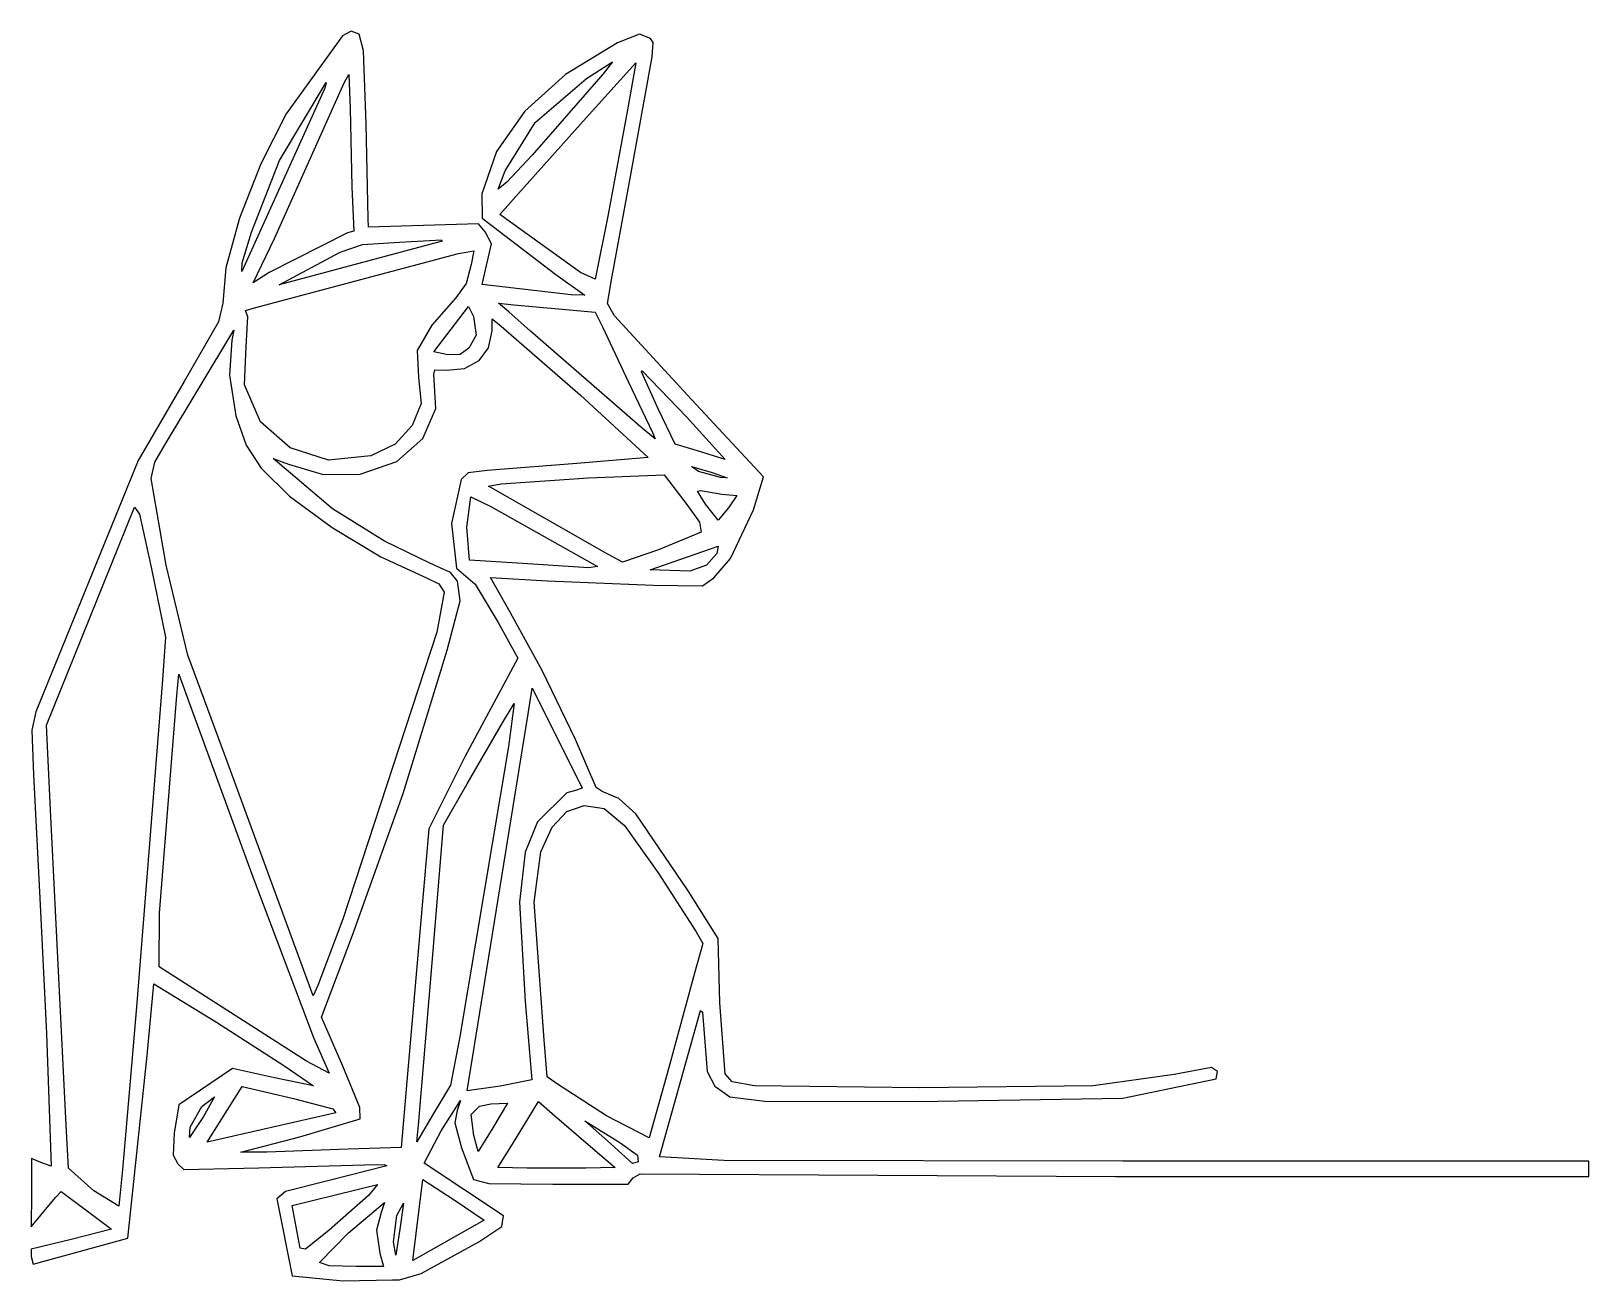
# Model space of a CAD drawing. Extents: x 0 to 40, y 5.1 to 37.2.
import ezdxf

# ---------------------------------------------------------------- set-up
doc = ezdxf.new("R2010")
doc.units = 0

msp = doc.modelspace()

# ---------------------------------------------------------------- linework, layer by layer
at = {"layer": 'Layer 1'}
for p, q in [((8.218021, 37.21559), (7.993233, 37.096584)), ((8.422975, 37.136253), (8.218021, 37.21559)), ((7.99319, 37.0966), (6.5519, 35.09334)), ((7.993233, 37.096584), (7.99319, 37.0966)), ((8.534542, 36.712295), (8.422975, 37.136253)), ((15.054219, 36.91808), (13.725121, 36.10622)), ((15.621147, 37.142042), (15.054219, 36.91808)), ((15.900479, 37.023863), (15.621147, 37.142042)), ((15.972171, 36.922415), (15.900479, 37.023863)), ((15.948411, 36.559406), (15.972171, 36.922415)), ((8.601483, 34.835483), (8.534542, 36.712295)), ((14.247588, 34.987566), (15.523588, 36.402406)), ((14.260808, 35.999111), (14.92856, 36.428853)), ((14.92856, 36.428853), (14.690549, 36.118117)), ((15.523588, 36.402406), (15.312023, 35.199126)), ((15.371566, 33.387583), (15.948411, 36.559406)), ((8.039469, 35.886705), (8.158474, 36.09827)), ((8.158474, 36.09827), (8.191531, 35.225564)), ((13.725121, 36.10622), (12.677419, 35.163578)), ((14.69055, 36.118111), (12.86332, 34.027252)), ((14.690549, 36.118117), (14.69055, 36.118111)), ((7.543615, 35.754484), (5.408125, 31.040544)), ((6.247779, 31.886805), (8.039469, 35.886705)), ((6.380002, 33.896674), (7.576672, 35.899934)), ((7.576672, 35.899934), (7.543615, 35.754483)), ((7.543615, 35.754483), (7.543615, 35.754484)), ((12.945959, 34.869384), (14.260808, 35.999111)), ((8.191531, 35.225564), (8.191533, 35.225571)), ((8.191533, 35.225571), (8.237813, 33.215701)), ((6.5519, 35.09334), (5.895098, 33.812485)), ((8.654374, 32.402483), (8.601483, 34.835483)), ((12.677419, 35.163578), (11.947064, 34.127962)), ((12.171598, 33.625611), (12.945959, 34.869384)), ((12.515398, 33.050426), (14.247588, 34.987566)), ((15.312023, 35.199125), (14.809556, 32.462005)), ((15.312023, 35.199126), (15.312023, 35.199125)), ((11.947064, 34.127962), (11.570009, 33.03718)), ((12.86332, 34.027252), (12.214678, 33.336361)), ((5.895098, 33.812485), (5.348624, 32.413243)), ((5.658532, 32.05209), (6.380002, 33.896674)), ((11.99309, 33.156201), (12.171598, 33.625611)), ((8.237813, 33.215701), (8.284093, 32.078541)), ((12.214678, 33.336361), (11.99309, 33.156201)), ((14.902156, 30.828963), (15.371566, 33.387583)), ((11.570009, 33.03718), (11.583232, 32.415707)), ((12.032765, 32.50829), (12.515398, 33.050426)), ((5.348624, 32.413243), (4.995534, 31.139201)), ((8.660985, 32.177695), (8.654374, 32.402483)), ((11.583232, 32.415707), (13.474092, 30.967807)), ((14.102135, 31.01411), (12.032765, 32.50829)), ((14.809556, 32.462005), (14.478985, 30.848825)), ((5.415873, 31.269257), (5.658532, 32.05209)), ((8.125419, 32.032261), (6.108939, 31.020711)), ((8.284093, 32.078541), (8.125419, 32.032261)), ((10.075825, 32.223975), (8.660985, 32.177695)), ((11.484055, 32.270255), (10.075825, 32.223975)), ((11.662563, 32.065301), (11.484055, 32.270255)), ((11.82289, 31.756217), (11.662563, 32.065301)), ((5.699032, 30.756255), (6.247779, 31.886805)), ((10.551805, 31.820694), (6.366785, 30.703364)), ((7.933685, 31.543013), (8.505572, 31.738876)), ((8.505572, 31.738876), (9.454305, 31.800858)), ((9.454305, 31.800858), (10.538575, 31.853749)), ((10.538575, 31.853749), (10.551798, 31.820692)), ((10.551798, 31.820692), (10.551805, 31.820694)), ((11.695621, 31.199206), (11.82289, 31.756217)), ((5.408125, 31.040544), (5.415873, 31.269257)), ((5.738695, 30.108341), (10.974935, 31.503351)), ((6.366785, 30.703364), (7.933685, 31.543013)), ((10.974935, 31.503351), (11.367487, 31.572771)), ((11.298894, 31.225667), (11.173277, 30.736423)), ((11.367487, 31.572771), (11.298894, 31.225672)), ((11.298894, 31.225672), (11.298894, 31.225667)), ((4.995534, 31.139201), (4.91888, 30.23395)), ((6.108939, 31.020711), (5.699032, 30.756255)), ((11.583227, 30.709962), (11.695621, 31.199206)), ((13.474092, 30.967807), (14.21457, 30.438894)), ((14.478985, 30.848825), (14.102135, 31.01411)), ((14.796373, 30.220713), (14.902156, 30.828963)), ((11.173277, 30.736423), (10.902209, 30.366184)), ((13.870777, 30.445506), (11.583227, 30.709962)), ((14.21457, 30.438894), (13.870777, 30.445506)), ((4.91888, 30.23395), (4.81475, 29.751317)), ((5.508122, 30.044706), (5.738695, 30.108341)), ((5.560187, 29.876942), (5.508122, 30.044706)), ((10.902209, 30.366184), (10.289827, 29.664546)), ((10.340237, 28.977783), (11.232777, 30.148003)), ((11.232777, 30.148003), (11.358394, 29.890158)), ((12.264162, 30.009168), (11.999706, 30.227345)), ((11.999706, 30.227345), (12.396391, 30.187676)), ((12.826132, 29.513312), (12.264162, 30.009168)), ((12.396391, 30.187676), (13.639341, 30.075282)), ((13.639341, 30.075282), (13.639334, 30.075277)), ((13.639334, 30.075277), (14.485594, 29.99594)), ((14.981492, 29.903365), (14.796373, 30.220713)), ((4.81475, 29.751317), (3.927168, 28.21747)), ((5.520519, 29.11663), (5.560187, 29.876942)), ((10.289827, 29.664546), (9.910497, 29.017454)), ((11.358394, 29.890158), (11.427814, 29.411657)), ((11.358394, 29.890158), (11.358394, 29.890158)), ((11.834417, 29.519935), (11.834417, 29.830671)), ((11.834417, 29.830671), (12.065816, 29.63894)), ((12.065816, 29.63894), (14.102126, 27.86708)), ((14.485594, 29.99594), (14.670713, 29.625701)), ((14.670713, 29.625701), (15.338465, 28.197641)), ((16.958302, 27.754655), (14.981492, 29.903365)), ((3.451155, 26.617502), (5.203175, 29.533132)), ((5.156894, 29.281908), (5.092433, 28.381931)), ((5.156895, 29.281898), (5.156894, 29.281908)), ((5.203175, 29.533132), (5.156895, 29.281898)), ((11.427814, 29.411657), (11.239389, 29.076955)), ((11.746403, 29.08389), (11.834417, 29.519935)), ((15.702092, 27.007592), (12.826132, 29.513312)), ((5.48085, 28.13153), (5.520519, 29.11663)), ((9.910497, 29.017454), (9.943554, 28.323256)), ((10.703865, 28.905058), (10.340237, 28.977783)), ((11.016254, 28.91167), (10.703865, 28.905058)), ((11.239389, 29.076955), (11.016254, 28.91167)), ((11.502193, 28.753834), (11.746403, 29.08389)), ((10.340238, 28.402602), (10.363378, 28.517476)), ((10.388794, 27.522044), (10.340238, 28.402602)), ((10.363378, 28.517476), (10.664197, 28.508385)), ((10.664197, 28.508385), (11.131541, 28.553942)), ((11.131541, 28.553942), (11.502193, 28.753834)), ((15.668997, 28.468709), (15.688831, 28.488543)), ((16.098739, 27.516666), (15.668997, 28.468709)), ((15.688831, 28.488543), (16.825991, 27.311713)), ((3.927168, 28.21747), (2.750338, 26.18777)), ((5.092433, 28.381931), (5.256065, 27.338158)), ((5.892206, 27.179796), (5.48085, 28.13153)), ((9.943554, 28.323256), (10.012974, 27.655504)), ((15.338465, 28.197641), (15.953326, 26.908421)), ((10.012974, 27.655504), (9.78488, 27.086926)), ((14.102126, 27.86708), (14.102134, 27.867068)), ((14.102134, 27.867068), (15.840934, 26.267108)), ((18.802882, 25.771235), (16.958302, 27.754655)), ((5.256065, 27.338158), (5.520521, 26.582803)), ((10.054298, 26.753054), (10.388794, 27.522044)), ((16.535092, 26.610903), (16.098739, 27.516666)), ((16.825991, 27.311713), (16.825994, 27.311708)), ((16.825994, 27.311708), (17.817706, 26.214218)), ((6.649419, 26.51256), (5.892206, 27.179796)), ((9.78488, 27.086926), (9.346874, 26.607598)), ((16.023572, 26.749747), (15.702092, 27.007592)), ((15.953326, 26.908421), (16.023572, 26.749747)), ((3.172546, 26.143031), (3.451155, 26.617502)), ((5.520521, 26.582803), (5.903983, 25.996038)), ((7.632245, 26.198621), (6.649419, 26.51256)), ((9.346874, 26.607598), (8.72044, 26.30678)), ((9.390057, 26.16753), (10.054298, 26.753054)), ((17.110285, 26.439006), (16.535092, 26.610903)), ((17.817706, 26.214218), (17.110285, 26.439006)), ((2.750338, 26.18777), (0.118998, 19.73503)), ((3.081742, 25.727443), (3.172546, 26.143031)), ((7.735345, 24.951448), (6.214725, 26.240668)), ((6.214725, 26.240668), (6.604798, 26.095217)), ((6.604798, 26.095217), (7.502298, 25.829934)), ((8.72044, 26.30678), (7.632245, 26.198621)), ((8.449378, 25.837372), (9.390057, 26.16753)), ((14.016184, 26.115046), (11.708804, 25.936538)), ((15.840934, 26.267108), (14.016184, 26.115046)), ((17.13673, 25.910094), (16.954916, 26.033231)), ((16.954916, 26.033231), (17.487135, 25.883648)), ((3.470989, 23.503532), (3.081742, 25.727443)), ((5.903983, 25.996038), (6.63599, 25.277873)), ((7.502298, 25.829934), (8.449378, 25.837372)), ((11.041052, 25.698527), (10.798083, 24.5688)), ((11.221213, 25.872076), (11.041052, 25.698527)), ((11.708804, 25.936538), (11.221213, 25.872076)), ((12.072394, 25.592744), (14.313664, 25.744806)), ((14.313664, 25.744806), (16.257414, 25.824143)), ((16.257414, 25.824143), (16.839218, 25.063831)), ((17.6987, 25.75142), (17.13673, 25.910094)), ((17.487135, 25.883648), (17.875555, 25.748114)), ((17.487135, 25.883648), (17.487135, 25.883648)), ((17.875555, 25.748114), (17.6987, 25.75142)), ((18.551648, 24.924975), (18.802882, 25.771235)), ((6.63599, 25.277873), (7.73369, 24.470455)), ((11.191423, 24.474589), (11.292247, 25.255563)), ((11.292247, 25.255563), (11.801326, 25.004329)), ((11.741824, 25.52663), (12.072394, 25.592744)), ((14.716954, 23.83411), (11.741824, 25.52663)), ((17.10698, 25.40184), (17.196234, 25.420848)), ((17.315239, 25.070443), (17.10698, 25.40184)), ((17.196234, 25.420848), (17.73837, 25.328288)), ((17.738369, 25.328289), (18.121831, 25.28862)), ((17.73837, 25.328288), (17.738369, 25.328289)), ((18.121831, 25.28862), (17.903654, 24.977884)), ((1.487513, 22.108525), (2.657733, 24.991095)), ((2.657733, 24.991095), (2.780871, 24.815066)), ((2.780871, 24.815066), (3.087475, 23.404355)), ((9.076631, 24.115103), (7.735345, 24.951448)), ((11.801319, 25.00433), (14.545059, 23.47048)), ((11.801326, 25.004329), (11.801319, 25.00433)), ((16.839217, 25.063833), (17.159664, 24.602997)), ((16.839218, 25.063831), (16.839217, 25.063833)), ((17.639198, 24.660536), (17.315239, 25.070443)), ((17.903654, 24.977884), (17.639198, 24.660536)), ((17.957446, 23.674596), (18.551648, 24.924975)), ((7.73369, 24.470455), (8.97767, 23.72006)), ((10.798083, 24.5688), (10.922047, 23.424197)), ((11.25919, 23.629153), (11.191423, 24.474589)), ((17.159664, 24.602997), (17.20615, 24.352279)), ((10.234455, 23.556438), (9.076631, 24.115103)), ((17.20615, 24.352279), (16.10535, 23.893613)), ((8.97767, 23.72006), (10.148513, 23.172968)), ((12.62775, 23.543205), (11.25919, 23.629153)), ((15.186364, 23.576265), (14.716954, 23.83411)), ((16.10535, 23.893613), (15.186364, 23.576265)), ((15.893811, 23.384531), (17.639221, 23.992781)), ((17.606169, 23.80105), (17.338407, 23.506016)), ((17.526878, 23.172955), (17.957446, 23.674596)), ((17.639221, 23.992781), (17.606164, 23.80105)), ((17.606164, 23.80105), (17.606169, 23.80105)), ((3.087475, 23.404355), (3.451103, 21.652335)), ((4.026347, 21.189542), (3.470989, 23.503532)), ((10.769979, 23.312642), (10.234455, 23.556438)), ((10.948487, 23.093639), (10.769979, 23.312642)), ((10.922047, 23.424197), (11.160058, 23.219243)), ((11.160058, 23.219243), (11.398069, 23.014289)), ((14.31366, 23.430811), (12.62775, 23.543205)), ((14.545059, 23.47048), (14.31366, 23.430811)), ((16.911971, 23.344863), (15.893811, 23.384531)), ((17.338407, 23.506016), (16.911971, 23.344863)), ((10.148513, 23.172968), (10.467823, 23.019149)), ((10.605527, 22.805208), (10.412969, 21.777958)), ((10.467823, 23.019149), (10.605527, 22.805208)), ((11.012122, 22.588693), (10.948487, 23.093639)), ((11.398069, 23.014289), (11.993096, 22.029189)), ((12.310477, 22.273803), (11.794787, 23.186178)), ((11.794787, 23.186178), (13.262517, 23.10023)), ((13.262517, 23.10023), (15.973197, 22.987836)), ((15.973197, 22.987836), (17.242587, 22.974613)), ((17.242587, 22.974613), (17.526878, 23.172955)), ((10.684031, 21.315169), (11.012122, 22.588693)), ((0.390023, 19.391235), (1.487513, 22.108525)), ((11.993096, 22.029189), (12.495563, 21.110203)), ((13.12368, 20.792843), (12.310477, 22.273803)), ((3.451103, 21.652335), (3.371766, 20.561455)), ((10.412969, 21.777958), (7.999809, 14.412848)), ((9.554306, 17.63592), (10.684031, 21.315169)), ((4.965167, 18.644152), (4.026347, 21.189542)), ((12.495563, 21.110203), (11.133613, 18.578033)), ((3.371769, 20.56146), (2.710628, 12.26414)), ((3.371766, 20.561455), (3.371769, 20.56146)), ((3.742047, 20.15816), (3.788327, 20.706907)), ((3.788327, 20.706907), (4.112286, 19.827589)), ((13.976552, 19.020983), (13.12368, 20.792843)), ((3.298256, 14.569034), (3.742047, 20.15816)), ((12.766622, 19.682138), (12.865793, 20.343279)), ((12.865793, 20.343279), (13.513711, 19.054059)), ((0.118998, 19.73503), (0.017347, 19.267272)), ((4.112286, 19.827589), (5.665966, 15.569839)), ((11.563342, 12.277358), (12.766622, 19.682138)), ((12.105475, 19.450737), (12.402988, 19.946593)), ((12.402988, 19.946593), (12.257537, 18.842483)), ((0.017347, 19.267272), (0.059495, 18.11523)), ((0.495806, 17.216085), (0.390023, 19.391235)), ((11.199712, 17.883837), (12.105475, 19.450737)), ((12.257539, 18.842485), (11.001369, 11.345145)), ((12.257537, 18.842483), (12.257539, 18.842485)), ((13.513711, 19.054059), (13.513709, 19.05405)), ((13.513709, 19.05405), (14.148404, 17.77805)), ((14.512076, 17.791263), (13.976552, 19.020983)), ((7.239497, 12.442652), (4.965167, 18.644152)), ((11.133613, 18.578033), (10.214627, 16.726843)), ((0.059495, 18.11523), (0.231392, 14.77647)), ((8.251031, 13.996339), (9.554306, 17.63592)), ((10.591462, 16.826007), (11.199712, 17.883837)), ((13.75833, 17.652433), (13.004629, 16.911955)), ((13.976507, 17.718547), (13.75833, 17.652433)), ((14.148404, 17.77805), (13.976507, 17.718547)), ((14.664138, 17.68548), (14.512076, 17.791263)), ((15.093775, 17.50718), (14.664138, 17.68548)), ((0.727205, 12.561655), (0.495806, 17.216085)), ((13.754195, 17.173109), (14.200569, 17.334057)), ((14.200569, 17.334057), (14.716983, 17.255757)), ((14.716983, 17.255757), (14.716979, 17.255745)), ((14.716979, 17.255745), (15.236801, 16.818565)), ((15.527752, 17.111943), (15.093775, 17.50718)), ((10.287337, 13.189727), (10.591462, 16.826007)), ((13.004629, 16.911955), (12.687281, 16.131809)), ((13.38096, 16.774153), (13.754195, 17.173109)), ((15.236801, 16.818565), (16.098759, 15.602895)), ((16.872348, 15.14009), (15.527752, 17.111943)), ((10.214627, 16.726843), (9.646046, 10.241053)), ((13.083963, 16.138427), (13.38096, 16.774153)), ((12.687281, 16.131809), (12.538525, 14.844235)), ((12.916198, 14.850854), (13.083963, 16.138427)), ((16.098759, 15.602895), (17.077248, 14.082275)), ((5.665966, 15.569839), (5.665969, 15.56984)), ((5.665969, 15.56984), (7.252709, 11.37159)), ((12.538525, 14.844235), (12.687281, 12.297189)), ((13.169911, 11.312097), (12.916198, 14.850854)), ((17.639272, 13.91698), (16.872348, 15.14009)), ((0.231392, 14.77647), (0.396677, 11.47077)), ((3.28586, 13.18973), (3.298256, 14.569034)), ((7.999809, 14.412848), (7.358502, 12.707108)), ((17.077248, 14.082275), (17.249145, 13.784762)), ((7.457662, 11.893909), (8.251031, 13.996339)), ((17.249145, 13.784762), (17.030968, 13.02445)), ((17.685552, 12.26413), (17.639272, 13.91698)), ((7.06759, 10.76334), (3.28586, 13.18973)), ((9.943544, 9.123707), (10.287337, 13.189727)), ((17.030968, 13.02445), (16.363216, 10.57162)), ((0.899102, 9.123725), (0.727205, 12.561655)), ((2.98174, 10.908795), (3.147025, 12.753375)), ((3.147025, 12.753375), (4.760205, 11.768275)), ((7.358502, 12.707108), (7.239497, 12.442652)), ((2.710628, 12.26414), (2.545343, 10.24766)), ((11.199714, 10.003028), (11.563342, 12.277358)), ((12.687281, 12.297189), (12.839343, 10.479049)), ((16.131868, 8.310508), (17.189698, 12.065788)), ((17.189698, 12.065788), (17.235978, 12.02364)), ((17.235978, 12.02364), (17.282258, 11.470761)), ((17.81778, 10.43938), (17.685552, 12.26413)), ((4.760205, 11.768275), (6.492395, 10.650945)), ((7.999798, 10.637739), (7.457662, 11.893909)), ((0.396677, 11.47077), (0.515682, 8.06589)), ((7.252709, 11.37159), (7.649394, 10.459215)), ((11.001369, 11.345145), (10.76997, 10.148475)), ((13.249248, 10.360054), (13.169911, 11.312097)), ((17.282258, 11.470761), (17.361595, 10.498884)), ((2.479273, 6.221305), (2.98174, 10.908795)), ((5.170113, 10.57822), (3.788333, 9.646011)), ((6.247773, 10.340209), (5.170113, 10.57822)), ((6.492395, 10.650945), (7.246096, 10.128644)), ((7.649394, 10.459215), (7.06759, 10.76334)), ((8.440283, 9.575781), (7.999798, 10.637739)), ((12.839343, 10.479049), (12.859177, 10.287318)), ((16.363216, 10.57162), (15.86736, 8.79315)), ((17.361595, 10.498884), (17.558284, 10.124513)), ((17.998043, 10.232981), (17.81778, 10.43938)), ((29.35469, 10.426157), (27.269616, 10.130297)), ((30.313344, 10.604665), (29.35469, 10.426157)), ((30.4621, 10.495578), (30.313344, 10.604665)), ((30.432349, 10.307152), (30.4621, 10.495578)), ((2.545343, 10.24766), (2.347001, 7.98656)), ((4.522189, 8.680745), (5.414729, 10.115425)), ((5.414729, 10.115425), (6.737009, 9.804689)), ((7.246096, 10.128644), (6.247773, 10.340209)), ((9.646046, 10.241053), (9.500595, 8.548533)), ((10.76997, 10.148475), (10.333617, 9.42122)), ((12.045974, 10.122033), (11.199714, 10.003028)), ((12.859177, 10.287318), (12.045974, 10.122033)), ((13.49387, 10.188157), (13.249248, 10.360054)), ((14.77648, 9.361731), (13.49387, 10.188157)), ((17.558284, 10.124513), (17.943399, 9.844354)), ((18.570652, 10.126991), (17.998043, 10.232981)), ((22.80939, 10.082364), (18.570652, 10.126991)), ((27.269616, 10.130297), (22.80939, 10.082364)), ((28.032409, 9.817908), (30.432349, 10.307152)), ((3.788333, 9.646011), (3.669328, 8.918756)), ((4.383351, 9.599731), (4.70731, 9.850965)), ((4.70731, 9.850965), (4.423019, 9.341886)), ((6.737009, 9.804689), (6.737009, 9.804685)), ((6.737009, 9.804685), (7.746077, 9.543534)), ((10.525355, 8.971649), (11.027822, 9.758407)), ((11.027822, 9.758407), (10.941874, 9.493951)), ((11.302197, 9.39395), (11.517067, 9.612953)), ((11.517067, 9.612953), (11.801358, 9.672455)), ((11.801358, 9.672455), (12.2311, 9.685678)), ((12.231099, 9.685679), (11.854249, 9.050984)), ((12.2311, 9.685678), (12.231099, 9.685679)), ((12.879013, 9.487333), (13.024464, 9.731955)), ((13.024464, 9.731955), (13.374869, 9.421219)), ((17.943399, 9.844354), (18.838418, 9.740224)), ((18.838418, 9.740224), (22.743279, 9.725349)), ((22.743279, 9.725349), (28.032409, 9.817908)), ((4.423019, 9.341886), (4.066003, 8.806362)), ((4.079226, 9.070818), (4.383351, 9.599731)), ((4.423019, 9.341886), (4.423019, 9.341886)), ((7.827889, 9.441057), (4.522189, 8.680745)), ((6.902304, 8.8196), (8.449374, 9.282399)), ((7.746077, 9.543534), (7.827889, 9.441057)), ((8.449374, 9.282399), (8.440283, 9.575781)), ((10.333617, 9.42122), (9.903875, 8.693965)), ((10.941874, 9.493951), (10.883198, 9.184041)), ((11.365005, 8.852641), (11.302197, 9.39395)), ((12.356712, 8.634461), (12.879013, 9.487333)), ((13.374869, 9.421219), (14.359969, 8.574959)), ((14.796322, 8.720409), (14.214518, 9.236099)), ((14.214518, 9.236099), (15.120281, 8.674129)), ((15.86736, 8.79315), (14.77648, 9.361731)), ((0.958605, 8.013005), (0.899102, 9.123725)), ((3.669328, 8.918756), (3.649494, 8.349349)), ((4.066003, 8.806362), (4.079226, 9.070818)), ((5.388294, 8.429527), (6.902304, 8.8196)), ((9.903875, 8.693965), (9.943544, 9.123707)), ((10.095613, 8.145223), (10.525355, 8.971649)), ((10.883198, 9.184041), (11.047657, 8.541908)), ((11.477399, 8.442734), (11.365005, 8.852641)), ((11.854249, 9.050984), (11.477399, 8.442734)), ((6.049435, 8.429527), (5.388294, 8.429527)), ((8.138645, 8.502253), (6.049435, 8.429527)), ((9.500595, 8.548533), (8.138645, 8.502253)), ((11.047657, 8.541908), (11.358393, 7.722093)), ((11.979862, 8.032823), (12.356712, 8.634461)), ((14.359969, 8.574959), (14.994664, 8.032823)), ((14.359969, 8.574959), (14.359969, 8.574959)), ((15.44424, 8.138605), (14.796322, 8.720409)), ((15.120281, 8.67413), (15.565725, 8.351824)), ((15.120281, 8.674129), (15.120281, 8.67413)), ((0.244614, 8.165061), (0.006603, 8.264232)), ((0.006603, 8.264232), (0.006603, 7.384914)), ((0.515682, 8.06589), (0.244614, 8.165061)), ((1.606523, 7.431201), (0.958605, 8.013005)), ((3.649494, 8.349349), (3.768499, 8.131998)), ((3.768499, 8.131998), (3.920561, 7.979936)), ((3.920561, 7.979936), (5.844481, 8.026216)), ((5.844481, 8.026216), (8.561771, 8.098942)), ((9.132006, 8.079108), (7.649396, 7.702257)), ((8.561771, 8.098942), (9.060726, 8.115057)), ((9.060726, 8.115057), (9.132006, 8.079108)), ((12.125313, 6.789883), (10.095613, 8.145223)), ((12.733563, 8.012988), (11.979862, 8.032823)), ((14.240963, 8.012988), (12.733563, 8.012988)), ((14.994664, 8.032823), (14.240963, 8.012988)), ((15.589691, 8.178274), (15.44424, 8.138605)), ((15.565725, 8.351824), (15.589691, 8.178274)), ((17.790468, 8.214642), (16.131868, 8.310508)), ((28.032368, 8.198114), (17.790468, 8.214642)), ((39.999068, 8.198114), (28.032368, 8.198114)), ((39.999068, 7.999772), (39.999068, 8.198114)), ((2.347001, 7.98656), (2.24783, 7.041128)), ((7.649396, 7.702257), (6.529589, 7.41466)), ((9.804706, 5.646107), (10.05594, 7.722087)), ((10.05594, 7.722087), (10.862532, 7.206397)), ((11.358393, 7.722093), (11.751771, 7.622921)), ((11.751771, 7.622921), (13.394703, 7.603088)), ((13.394703, 7.603088), (15.331843, 7.603088)), ((15.331843, 7.603088), (15.45746, 7.768373)), ((15.45746, 7.768373), (15.635968, 7.867544)), ((15.635968, 7.867544), (27.840668, 7.80143)), ((27.840668, 7.80143), (39.999068, 7.80143)), ((39.999068, 7.80143), (39.999068, 7.999772)), ((0.006603, 7.384914), (-0.000008, 6.512208)), ((0.251226, 6.809721), (0.628076, 7.259297)), ((0.628076, 7.259297), (0.766916, 7.417971)), ((0.766916, 7.417971), (1.414834, 6.935338)), ((2.24783, 7.041128), (1.606523, 7.431201)), ((6.529589, 7.41466), (6.307276, 7.226235)), ((6.307276, 7.226235), (6.703961, 5.249425)), ((6.703949, 7.054335), (8.892329, 7.596471)), ((8.660931, 7.318794), (7.649381, 6.426254)), ((8.892329, 7.596471), (8.66093, 7.318792)), ((8.66093, 7.318792), (8.660931, 7.318794)), ((10.862531, 7.2064), (11.636066, 6.677487)), ((10.862532, 7.206397), (10.862531, 7.2064)), ((-0.000008, 6.512208), (0.251226, 6.809721)), ((1.414834, 6.935338), (2.062752, 6.446094)), ((6.908903, 5.963455), (6.703949, 7.054335)), ((8.145242, 6.360141), (9.077451, 7.133676)), ((8.991502, 6.87583), (8.867538, 6.421295)), ((8.991503, 6.875831), (8.991502, 6.87583)), ((9.077451, 7.133676), (8.991503, 6.875831)), ((9.302238, 6.12874), (9.388187, 6.803104)), ((9.388187, 6.803104), (9.560084, 7.120452)), ((9.560084, 7.120452), (9.467524, 6.446088)), ((2.062752, 6.446094), (1.031372, 6.188249)), ((7.649381, 6.426254), (7.048569, 5.93453)), ((8.867538, 6.421295), (8.951834, 5.83784)), ((9.467524, 6.446088), (9.361741, 5.784947)), ((9.467524, 6.446088), (9.467524, 6.446088)), ((11.636066, 6.677487), (9.804706, 5.646107)), ((11.497229, 6.122131), (12.083992, 6.522947)), ((12.083992, 6.522947), (12.125313, 6.789883)), ((1.031372, 6.188249), (-0.000008, 5.937015)), ((0.052883, 5.553553), (2.479273, 6.221305)), ((7.406416, 5.59735), (8.145242, 6.360141)), ((9.361741, 5.784947), (9.302238, 6.12874)), ((10.012972, 5.311407), (11.497229, 6.122131)), ((-0.000008, 5.937015), (-0.000008, 5.745284)), ((-0.000008, 5.745284), (0.052883, 5.553553)), ((7.048569, 5.93453), (6.908903, 5.963455)), ((8.951834, 5.83784), (9.044393, 5.487435)), ((6.703961, 5.249425), (8.008063, 5.122982)), ((7.654345, 5.509438), (7.406416, 5.59735)), ((8.343584, 5.494046), (7.654345, 5.509438)), ((9.044393, 5.487435), (8.343584, 5.494046)), ((9.460919, 5.150254), (10.012972, 5.311407)), ((8.008063, 5.122982), (9.282411, 5.150254)), ((9.282411, 5.150254), (9.460919, 5.150254))]:
    msp.add_line(p, q, dxfattribs=at)

doc.saveas('drawing.dxf')
